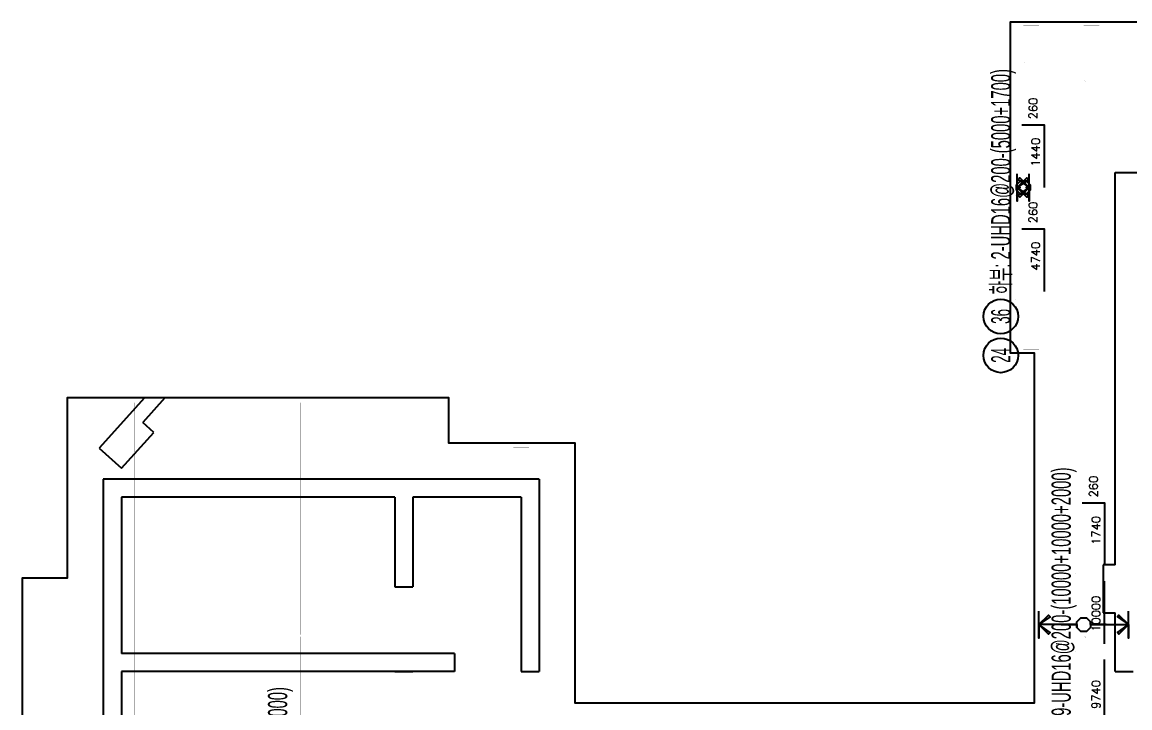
# Model space of a CAD drawing. Header units: millimetres. Extents: x 262481 to 2519995, y -394348 to 364571.
# Drawn here: x 470389 to 488817, y -125461 to -114057 of the extents above; entities that cross this region are included whole.
import ezdxf
from ezdxf.enums import TextEntityAlignment as Align

# ---------------------------------------------------------------- set-up
doc = ezdxf.new("R2010")
doc.units = ezdxf.units.MM
doc.header["$LTSCALE"] = 65
for name, color, linetype in [('DIM', 7, 'Continuous'), ('RP_TAG', 7, 'Continuous'), ('XDIM', 7, 'Continuous'), ('XREBAR', 1, 'Continuous'), ('버림', 8, 'Continuous')]:
    doc.layers.add(name, color=color, linetype=linetype)
doc.styles.add('RPWK1', font='arial.ttf', dxfattribs={"bigfont": 'whgtxt.shx'})
doc.styles.add('RPWK2', font='romans.shx', dxfattribs={"bigfont": 'whgtxt.shx'})

# ---------------------------------------------------------------- blocks, each defined once
blk = doc.blocks.new('xdfndgns')
at = {"color": 3, "linetype": 'ByBlock'}
blk.add_lwpolyline([(20950, 21825), (16435, 21825), (16435, 16325), (16835, 16325), (16835, 10500), (9200, 10500), (9200, 14825), (7100, 14825), (7100, 15575), (750, 15575), (750, 12575), (0, 12575), (0, 0)], dxfattribs=at)
at = {"layer": 'DIM', "color": 5}
for p, q in [((18185, 19325), (26635, 19325)), ((18185, 12800), (18185, 19325)), ((2034, 15575), (1283, 14741)), ((2371, 15575), (2005, 15168)), ((2190, 15001), (2005, 15168)), ((1655, 14407), (2190, 15001)), ((1283, 14741), (1655, 14407)), ((1350, 14225), (1350, 750)), ((8600, 14225), (1350, 14225)), ((8600, 14225), (8600, 11025)), ((6200, 13925), (1650, 13925)), ((1650, 13925), (1650, 11325)), ((6200, 13925), (6200, 12435)), ((8300, 13925), (6500, 13925)), ((6500, 13925), (6500, 12435)), ((8300, 13925), (8300, 11025)), ((18185, 12800), (17985, 12800)), ((17985, 12800), (17985, 12000)), ((6200, 12435), (6500, 12435)), ((17985, 12000), (18185, 12000)), ((18185, 11025), (18185, 12000)), ((7190, 11325), (1650, 11325)), ((7190, 11325), (7190, 11025)), ((7190, 11025), (1650, 11025)), ((1650, 11025), (1650, 9675)), ((6200, 11025), (6500, 11025)), ((8300, 11025), (8600, 11025)), ((18185, 11025), (18485, 11025))]:
    blk.add_line(p, q, dxfattribs=at)
blk = doc.blocks.new('*U2511', base_point=(487674.0943, -126252.9265))
at = {"layer": 'RP_TAG', "color": 0, "linetype": 'Continuous', "ltscale": 100}
for centre in [(487674.095352, -126540.9265), (487674.097744, -127188.9265), (487674.100136, -127836.9265)]:
    blk.add_circle(centre, 288, dxfattribs=at)
at = {"layer": 'RP_TAG', "color": 0, "linetype": 'Continuous', "ltscale": 100, "style": 'RPWK1', "width": 0.55}
blk.add_text('하부: 9-UHD16@200-(10000+10000+2000)', height=320, rotation=90.0002104601, dxfattribs=at).set_placement((487674.09398, -126172.9265), align=Align.MIDDLE_LEFT)
at = {"layer": 'RP_TAG', "color": 0, "linetype": 'Continuous', "ltscale": 100, "style": 'RPWK1', "width": 0.5}
for s, rotation, oblique, p in [('34', 90.0002104619, 0.0000000017, (487674.095352, -126540.9265)), ('5', 90.0002104552, 359.9999999951, (487674.097744, -127188.9265)), ('16', 90.0002104552, 359.9999999951, (487674.100136, -127836.9265))]:
    blk.add_text(s, height=320, rotation=rotation, dxfattribs=dict(at, oblique=oblique)).set_placement(p, align=Align.MIDDLE_CENTER)
blk = doc.blocks.new('*U2512', base_point=(474639.0943, -129214.6229))
at = {"layer": 'RP_TAG', "color": 0, "linetype": 'Continuous', "ltscale": 100}
for centre in [(474639.095352, -129502.6229), (474639.097744, -130150.6229)]:
    blk.add_circle(centre, 288, dxfattribs=at)
at = {"layer": 'RP_TAG', "color": 0, "linetype": 'Continuous', "ltscale": 100, "style": 'RPWK1', "width": 0.55}
blk.add_text('하부: 17-UHD16@200-(10000+5000)', height=320, rotation=90.0002104601, dxfattribs=at).set_placement((474639.09398, -129134.6229), align=Align.MIDDLE_LEFT)
at = {"layer": 'RP_TAG', "color": 0, "linetype": 'Continuous', "ltscale": 100, "style": 'RPWK1', "oblique": 359.9999999951, "width": 0.5}
for s, p in [('24', (474639.095352, -129502.6229)), ('16', (474639.097744, -130150.6229))]:
    blk.add_text(s, height=320, rotation=90.0002104552, dxfattribs=at).set_placement(p, align=Align.MIDDLE_CENTER)
blk = doc.blocks.new('*U2534', base_point=(486669.0943, -118662.48))
at = {"layer": 'RP_TAG', "color": 0, "linetype": 'Continuous', "ltscale": 100}
for centre in [(486669.095352, -118950.48), (486669.097744, -119598.48)]:
    blk.add_circle(centre, 288, dxfattribs=at)
at = {"layer": 'RP_TAG', "color": 0, "linetype": 'Continuous', "ltscale": 100, "style": 'RPWK1', "width": 0.55}
blk.add_text('하부: 2-UHD16@200-(5000+1700)', height=320, rotation=90.0002104601, dxfattribs=at).set_placement((486669.09398, -118582.48), align=Align.MIDDLE_LEFT)
at = {"layer": 'RP_TAG', "color": 0, "linetype": 'Continuous', "ltscale": 100, "style": 'RPWK1', "oblique": 0.0000000017, "width": 0.5}
for s, p in [('36', (486669.095352, -118950.48)), ('24', (486669.097744, -119598.48))]:
    blk.add_text(s, height=320, rotation=90.0002104619, dxfattribs=at).set_placement(p, align=Align.MIDDLE_CENTER)

msp = doc.modelspace()

# ---------------------------------------------------------------- linework, layer by layer
at = {"layer": 'RP_TAG', "color": 250, "linetype": 'Continuous', "ltscale": 100}
for p, q in [((486909.1, -116933.2), (486909.1, -116933.2)), ((486909.1, -118662.5), (486909.1, -118662.5)), ((487914.1, -123221.6), (487914.1, -123221.6)), ((487914.1, -124523.7), (487914.1, -124523.7))]:
    msp.add_line(p, q, dxfattribs=at)
at = {"layer": 'RP_TAG', "color": 1, "linetype": 'Continuous', "ltscale": 100}
for points in [[(487019.8, -115762.5), (487389.1, -115762.5), (487389.1, -116805.2)], [(487019.8, -117491.8), (487389.1, -117491.8), (487389.1, -118534.5)], [(488024.7, -122050.9), (488394.1, -122050.9), (488394.1, -123093.6)], [(488394.1, -124395.7), (488394.1, -123352.8)], [(488024.8, -125697.5), (488394.1, -125697.5), (488394.1, -124654.9)]]:
    msp.add_lwpolyline(points, dxfattribs=at)
at = {"layer": 'XDIM', "color": 4, "linetype": 'Continuous', "elevation": -1.5}
for points in [[(486994.1, -116806.8), (486931.6, -116806.8), (486931.6, -116853.4), (486931.6, -116760.2), (486997.5, -116694.3), (487090.7, -116694.3), (487156.6, -116760.2), (487156.6, -116853.4), (487090.7, -116919.3), (486997.5, -116919.3), (486931.6, -116853.4), (486931.6, -116806.8), (486994.1, -116806.8), (486994.1, -116806.8), (486944.1, -116806.8), (487103.2, -116647.7), (487128.4, -116677.8), (486944.1, -116806.8), (487103.2, -116965.9), (487128.4, -116935.9), (486944.1, -116806.8), (486944.1, -117031.8), (486944.1, -116581.8)], [(487094.1, -116806.8), (487156.6, -116806.8), (487156.6, -116760.2), (487156.6, -116853.4), (487090.7, -116919.3), (486997.5, -116919.3), (486931.6, -116853.4), (486931.6, -116760.2), (486997.5, -116694.3), (487090.7, -116694.3), (487156.6, -116760.2), (487156.6, -116806.8), (487094.1, -116806.8), (487094.1, -116806.8), (487144.1, -116806.8), (486985, -116965.9), (486959.8, -116935.9), (487144.1, -116806.8), (486985, -116647.7), (486959.8, -116677.8), (487144.1, -116806.8), (487144.1, -117031.8), (487144.1, -116581.8)], [(487676.6, -124076.8), (487936.6, -124076.8), (487936.6, -124123.4), (487936.6, -124030.2), (488002.5, -123964.3), (488095.7, -123964.3), (488161.6, -124030.2), (488161.6, -124123.4), (488095.7, -124189.3), (488002.5, -124189.3), (487936.6, -124123.4), (487936.6, -124076.8), (487676.6, -124076.8), (487676.6, -124076.8), (487304.1, -124076.8), (487463.2, -123917.7), (487488.4, -123947.8), (487304.1, -124076.8), (487463.2, -124235.9), (487488.4, -124205.9), (487304.1, -124076.8), (487304.1, -124301.8), (487304.1, -123851.8)], [(488421.6, -124076.8), (488161.6, -124076.8), (488161.6, -124030.2), (488161.6, -124123.4), (488095.7, -124189.3), (488002.5, -124189.3), (487936.6, -124123.4), (487936.6, -124030.2), (488002.5, -123964.3), (488095.7, -123964.3), (488161.6, -124030.2), (488161.6, -124076.8), (488421.6, -124076.8), (488421.6, -124076.8), (488794.1, -124076.8), (488635, -124235.9), (488609.8, -124205.9), (488794.1, -124076.8), (488635, -123917.7), (488609.8, -123947.8), (488794.1, -124076.8), (488794.1, -124301.8), (488794.1, -123851.8)]]:
    msp.add_lwpolyline(points, dxfattribs=at).dxf.unprotected_set("ltscale", 0)
at = {"layer": 'XREBAR', "color": 171, "linetype": 'Continuous', "const_width": 1}
for points in [[(487081.6, -115546.8), (487081.6, -115546.8), (487081.6, -114766.8), (487076.6, -114748.1), (487062.8, -114734.4), (487044.1, -114729.3), (487044.1, -114106.8), (487304.1, -114106.8)], [(488086.6, -115846.8), (488086.6, -115846.8), (488086.6, -115056.8), (488081.6, -115038.1), (488067.8, -115024.4), (488049.1, -115019.3), (488049.1, -114106.8), (488309.1, -114106.8)], [(487304.1, -119506.8), (487044.1, -119506.8), (487044.1, -114766.8), (487044.1, -114766.8)], [(488086.6, -125056.8), (488086.6, -125056.8), (488086.6, -124306.8), (488081.6, -124288.1), (488067.8, -124274.4), (488049.1, -124269.3), (488049.1, -115056.8), (488049.1, -115056.8)], [(488309.1, -134046.8), (488049.1, -134046.8), (488049.1, -124306.8), (488049.1, -124306.8)]]:
    msp.add_lwpolyline(points, dxfattribs=at).dxf.unprotected_set("ltscale", 0)
at = {"layer": 'XREBAR', "color": 171, "linetype": 'Continuous', "ltscale": 1.92677e-311, "const_width": 1}
for points in [[(472301.6, -126826.8), (472301.6, -126826.8), (472301.6, -126061.8), (472296.6, -126043.1), (472282.8, -126029.4), (472264.1, -126024.3), (472264.1, -120386.8), (472524.1, -120386.8)], [(475051.6, -125126.8), (475051.6, -125126.8), (475051.6, -124276.8), (475046.6, -124258.1), (475032.8, -124244.4), (475014.1, -124239.3), (475014.1, -120386.8), (475274.1, -120386.8)], [(477101.6, -126826.8), (477101.6, -126826.8), (477101.6, -126061.8), (477096.6, -126043.1), (477082.8, -126029.4), (477064.1, -126024.3), (477064.1, -120386.8), (477324.1, -120386.8)], [(478596.6, -126876.8), (478596.6, -126876.8), (478596.6, -126061.8), (478591.6, -126043.1), (478577.8, -126029.4), (478559.1, -126024.3), (478559.1, -121136.8), (478819.1, -121136.8)], [(470796.6, -126826.8), (470796.6, -126826.8), (470796.6, -126061.8), (470791.6, -126043.1), (470777.8, -126029.4), (470759.1, -126024.3), (470759.1, -123386.8), (471019.1, -123386.8)], [(475274.1, -134016.8), (475014.1, -134016.8), (475014.1, -124276.8), (475014.1, -124276.8)]]:
    msp.add_lwpolyline(points, dxfattribs=at)

# ---------------------------------------------------------------- block references
at = {"layer": 'RP_TAG', "color": 171, "linetype": 'Continuous', "ltscale": 1.446e-317}
for name, p in [('*U2534', (486669.1, -118662.5)), ('*U2511', (487674.1, -126252.9)), ('*U2512', (474639.1, -129214.6))]:
    msp.add_blockref(name, p, dxfattribs=at)
at = {"layer": '버림'}
msp.add_blockref('xdfndgns', (470389.1, -135881.8), dxfattribs=at)

# ---------------------------------------------------------------- texts
at = {"layer": 'RP_TAG', "color": 2, "linetype": 'Continuous', "ltscale": 100, "style": 'RPWK2'}
for p in [(487318.5, -115672.2), (487318.5, -117401.5), (488323.5, -121960.6)]:
    msp.add_text('260', height=139.38, rotation=90.00019, dxfattribs=at).set_placement(p, align=Align.BOTTOM_LEFT)
for s, rotation, p in [('1440', 90.00019, (487359.9, -116220.4)), ('4740', 90.00019, (487359.9, -117949.6)), ('1740', 90.00019, (488364.8, -122508.7)), ('10000', 90.00021, (488366.1, -123897.1)), ('9740', 90.00021, (488364.9, -125239.7))]:
    msp.add_text(s, height=139.38, rotation=rotation, dxfattribs=at).set_placement(p, align=Align.BOTTOM_CENTER)

doc.saveas('drawing.dxf')
